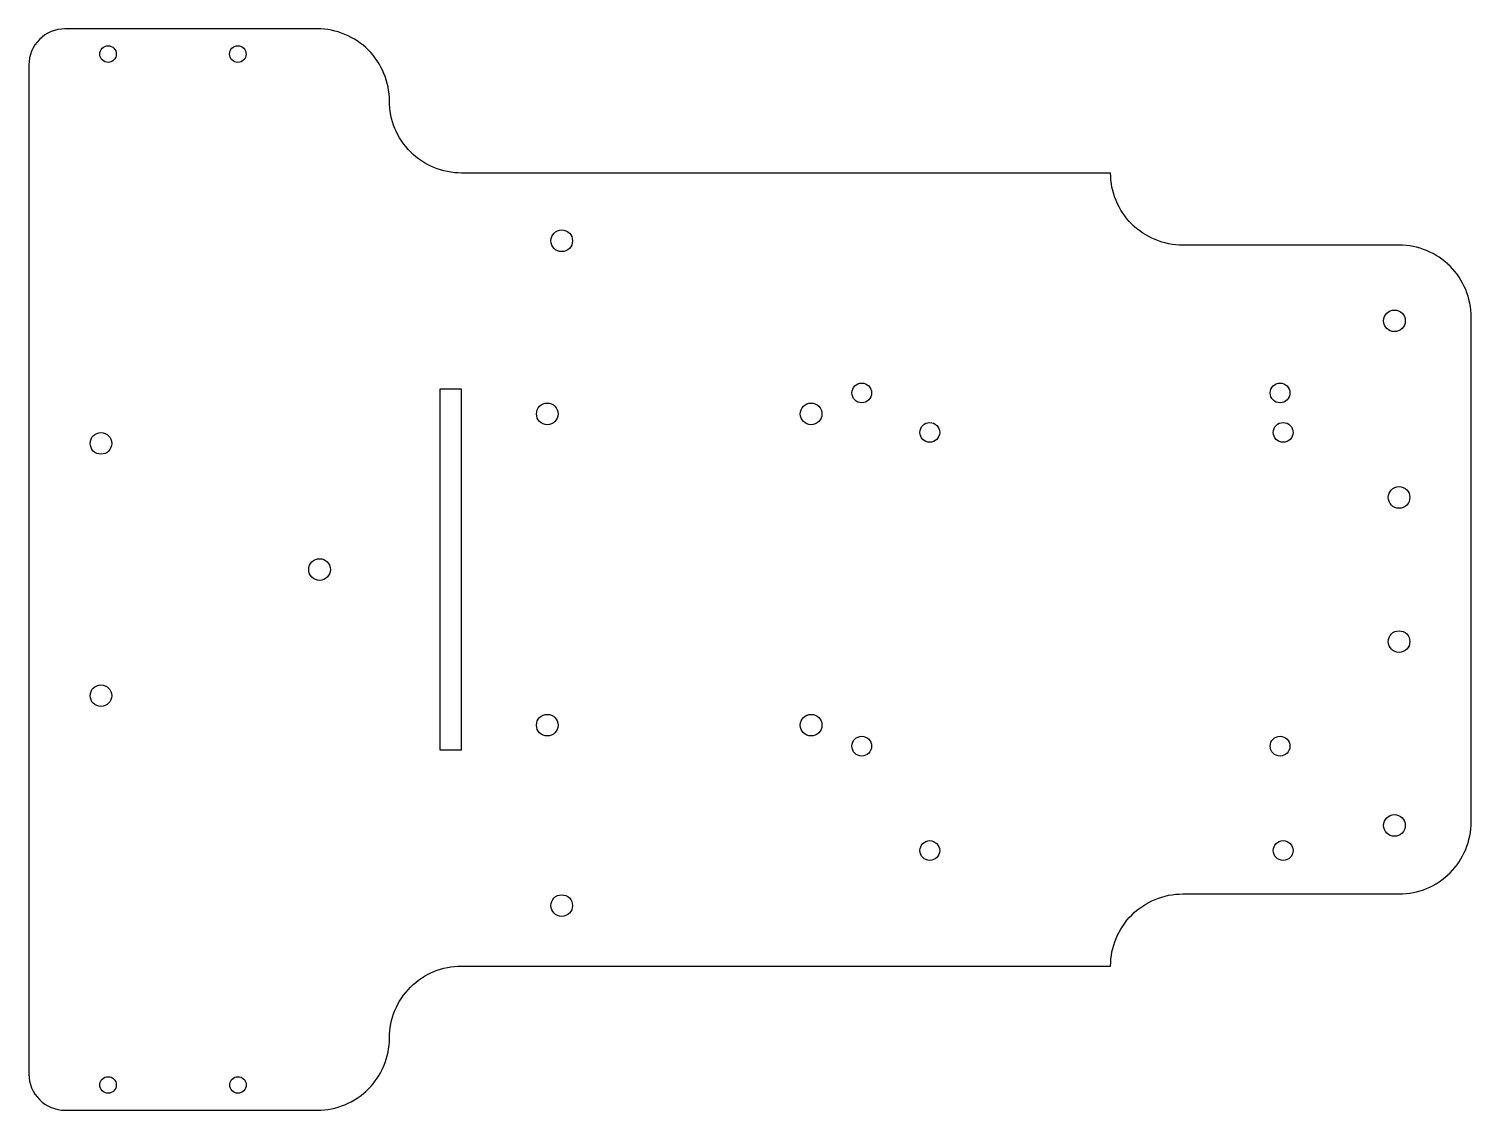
# Model space of a CAD drawing. Header units: millimetres. Extents: x -20 to 180, y 12 to 162.
import ezdxf

# ---------------------------------------------------------------- set-up
doc = ezdxf.new("R2010")
doc.units = ezdxf.units.MM
doc.layers.get('0').update_dxf_attribs({"linetype": 'CONTINUOUS'})

msp = doc.modelspace()

# ---------------------------------------------------------------- linework, layer by layer
msp.add_lwpolyline([(20.04, 12.25, 0.414214), (30.04, 22.25, -0.414214), (40.04, 32.25), (130.04, 32.25, -0.414214), (140.04, 42.25), (170.04, 42.25, 0.414214), (180.04, 52.25), (180.04, 122.25, 0.414214), (170.04, 132.25), (140.04, 132.25, -0.414214), (130.04, 142.25), (40.04, 142.25, -0.414214), (30.04, 152.25, 0.414214), (20.04, 162.25), (-14.96, 162.25, 0.414214), (-19.96, 157.25), (-19.96, 17.25, 0.414214), (-14.96, 12.25)], format="xyb", close=True)
msp.add_lwpolyline([(40.04, 62.25), (40.04, 112.25), (37.04, 112.25), (37.04, 62.25)], close=True)
for centre, radius in [((-8.98, 158.75), 1.15), ((9.02, 158.75), 1.15), ((53.93, 132.85), 1.5), ((169.4, 121.75), 1.5), ((95.54, 111.75), 1.37), ((153.54, 111.75), 1.37), ((51.93, 108.84), 1.5), ((88.51, 108.84), 1.5), ((-9.96, 104.75), 1.5), ((104.97, 106.27), 1.37), ((153.97, 106.27), 1.37), ((170.04, 97.25), 1.5), ((20.35, 87.25), 1.5), ((170.04, 77.25), 1.5), ((-9.96, 69.75), 1.5), ((51.93, 65.66), 1.5), ((88.51, 65.66), 1.5), ((95.54, 62.75), 1.37), ((153.54, 62.75), 1.37), ((169.4, 51.75), 1.5), ((104.97, 48.27), 1.37), ((153.97, 48.27), 1.37), ((53.93, 40.63), 1.5), ((-8.98, 15.75), 1.15), ((9.04, 15.75), 1.15)]:
    msp.add_circle(centre, radius)

doc.saveas('drawing.dxf')
